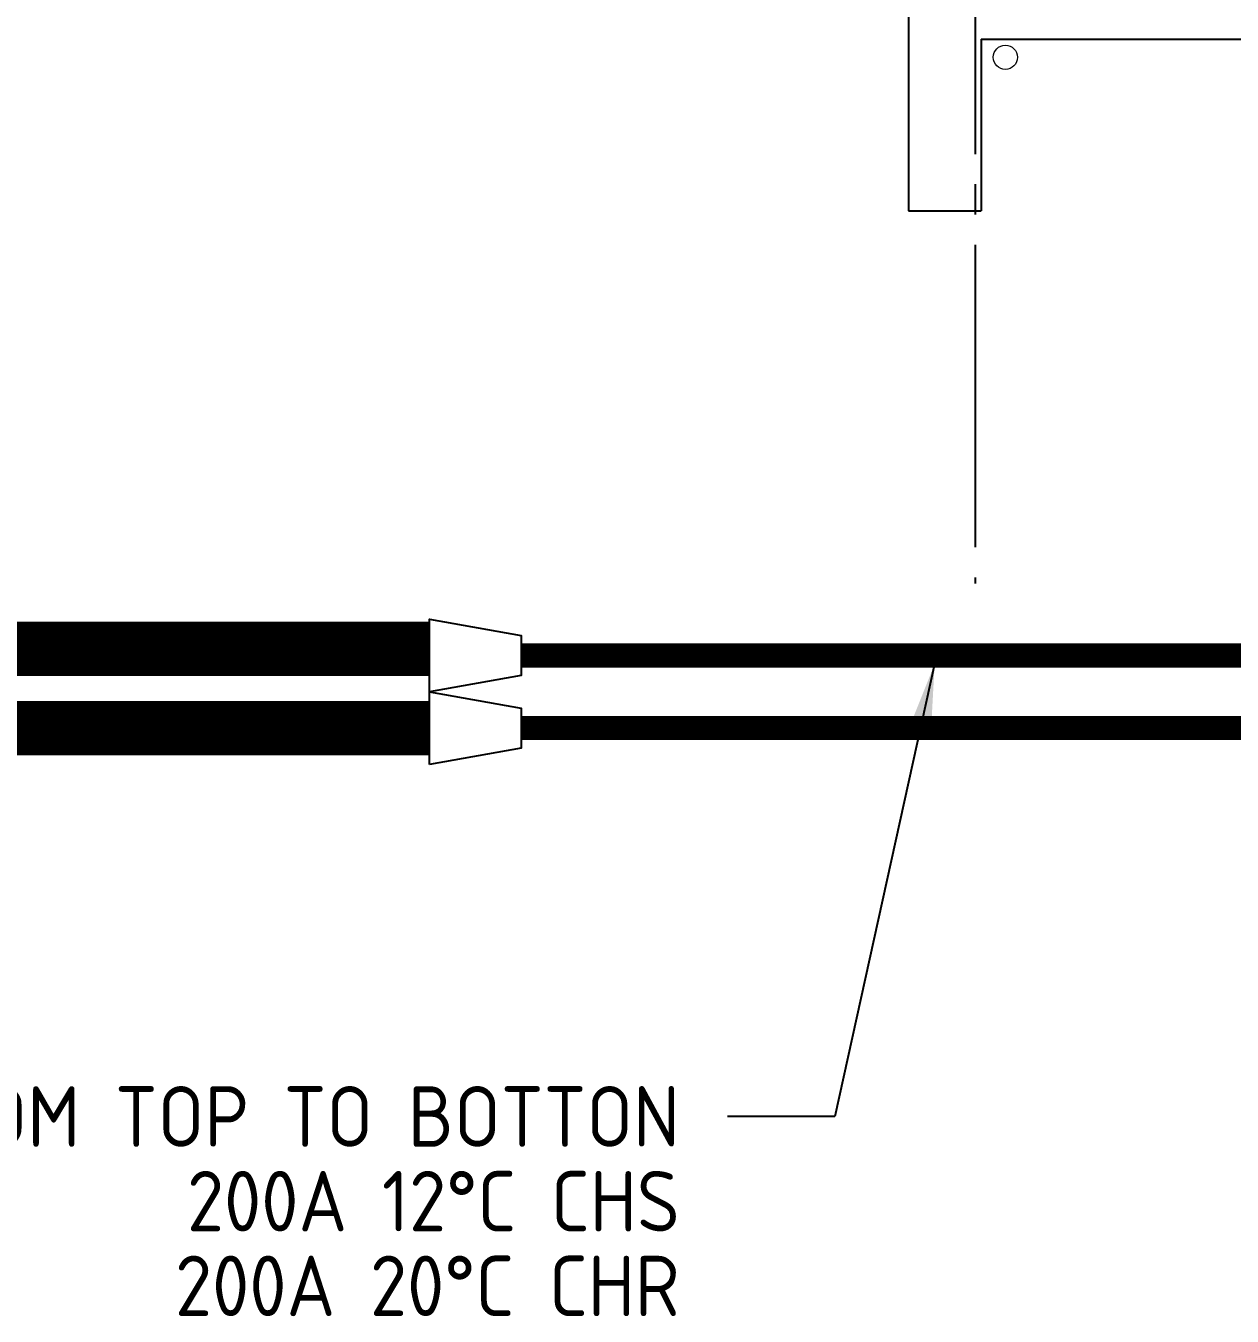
# Model space of a CAD drawing. Extents: x -3080 to 28500, y -1326 to 31609.
# Drawn here: x 11935 to 12933, y -1326 to -259 of the extents above; entities that cross this region are included whole.
import ezdxf
from ezdxf.enums import TextEntityAlignment as Align

# ---------------------------------------------------------------- set-up
doc = ezdxf.new("R2010")
doc.units = 0
doc.header["$LTSCALE"] = 100
doc.linetypes.add('X-S-FAB-L05$0$COL-CEN-LIN', pattern=[3.25, 2.5, -0.25, 0.25, -0.25])
for name, color, linetype in [('0-xref', 8, 'Continuous'), ('188K-SM-07-F10-MECH-CR PIPE-Y2257103$0$00_AC_CHS_12℃', 4, 'Continuous'), ('188K-SM-07-F10-MECH-CR PIPE-Y2257103$0$00_AC_CHS_20℃', 3, 'Continuous'), ('X-S-FAB-L05$0$1_L05平面圖_1_A-OBJE-MEP', 8, 'Continuous'), ('X-S-FAB-L05$0$BLOCK', 8, 'Continuous'), ('X-S-FAB-L05$0$CCL', 8, 'X-S-FAB-L05$0$COL-CEN-LIN'), ('X-S-FAB-L05$0$WALL-RC', 8, 'Continuous')]:
    doc.layers.add(name, color=color, linetype=linetype)
doc.styles.add('188K-SM-07-F10-MECH-CR PIPE-Y2257103$0$XFM1P20-200k$0$$0$aa-txt', font='isocp.shx', dxfattribs={"bigfont": 'chineset.shx'})
doc.dimstyles.new('188K-SM-07-F10-MECH-CR PIPE-Y2257103$0$XFM1P20-200k$0$$0$adim-200', dxfattribs={"dimscale": 200, "dimtxt": 0.3, "dimasz": 2.5, "dimexe": 0.1, "dimexo": 0.5, "dimgap": 0.15, "dimtad": 0, "dimdec": 4, "dimzin": 3, "dimdsep": 46, "dimtxsty": '188K-SM-07-F10-MECH-CR PIPE-Y2257103$0$XFM1P20-200k$0$$0$aa-txt', "dimcen": 2.5, "dimclrd": 256, "dimclre": 256, "dimclrt": 256, "dimadec": 0, "dimazin": 0, "dimtfac": 1, "dimtdec": 4, "dimtmove": 0, "dimatfit": 3, "dimfxl": 1, "dimtolj": 1, "dimtzin": 0, "dimarcsym": 0})

# ---------------------------------------------------------------- blocks, each defined once
blk = doc.blocks.new('X-S-FAB-L05$0$FAB2-L05')
at = {"layer": 'X-S-FAB-L05$0$CCL'}
blk.add_line((-13440, 11005), (-13440, 0), dxfattribs=at)
blk = doc.blocks.new('X-S-FAB-L05')
at = {"layer": 'X-S-FAB-L05$0$1_L05平面圖_1_A-OBJE-MEP', "color": 8, "lineweight": 0, "ltscale": 10}
blk.add_circle((12745, -285), 10, dxfattribs=at)
at = {"layer": 'X-S-FAB-L05$0$WALL-RC'}
for p, q in [((12665, -55), (12665, -412)), ((12725, -270), (15115, -270)), ((12725, -270), (12725, -412)), ((12665, -412), (12725, -412))]:
    blk.add_line(p, q, dxfattribs=at)
at = {"layer": 'X-S-FAB-L05$0$BLOCK'}
blk.add_blockref('X-S-FAB-L05$0$FAB2-L05', (26160, -720), dxfattribs=at)
blk = doc.blocks.new('188K-SM-07-F10-MECH-CR PIPE-Y2257103$0$50Ax25A-1')
at = {"flags": 128}
blk.add_lwpolyline([(0, -30), (0, 30), (76, 16.5), (76, -16.5)], close=True, dxfattribs=at)
blk = doc.blocks.new('188K-SM-07-F10-MECH-CR PIPE-Y2257103')
at = {"layer": '188K-SM-07-F10-MECH-CR PIPE-Y2257103$0$00_AC_CHS_12℃', "ltscale": 1000}
for points, const_width in [([(2250.041, -268.966), (2358.989, -268.966), (2363.989, -273.966), (2363.989, -774.103), (12268.686, -774.103)], 45), ([(12344.686, -779.555), (12954.401, -779.555), (12954.401, -410.194), (16618.262, -410.194)], 20)]:
    blk.add_lwpolyline(points, dxfattribs=dict(at, const_width=const_width))
at = {"layer": '188K-SM-07-F10-MECH-CR PIPE-Y2257103$0$00_AC_CHS_20℃', "ltscale": 1000}
for points, const_width in [([(2250.041, -358.966), (2312.061, -358.966), (2312.061, -839.555), (12268.686, -839.555)], 45), ([(12344.686, -839.555), (13014.139, -839.555), (13014.139, -472.577), (16618.262, -472.577)], 20)]:
    blk.add_lwpolyline(points, dxfattribs=dict(at, const_width=const_width))
at = {"layer": '188K-SM-07-F10-MECH-CR PIPE-Y2257103$0$00_AC_CHS_12℃', "ltscale": 1000}
blk.add_blockref('188K-SM-07-F10-MECH-CR PIPE-Y2257103$0$50Ax25A-1', (12268.686, -779.555), dxfattribs=at)
at = {"layer": '188K-SM-07-F10-MECH-CR PIPE-Y2257103$0$00_AC_CHS_20℃', "ltscale": 1000}
blk.add_blockref('188K-SM-07-F10-MECH-CR PIPE-Y2257103$0$50Ax25A-1', (12268.686, -839.555), dxfattribs=at)
at = {"layer": '188K-SM-07-F10-MECH-CR PIPE-Y2257103$0$00_AC_CHS_12℃', "ltscale": 1000, "style": '188K-SM-07-F10-MECH-CR PIPE-Y2257103$0$XFM1P20-200k$0$$0$aa-txt'}
for s, p in [('FROM TOP TO BOTTON', (12475.738, -1160.666, 0)), ('200A 12%%DC CHS', (12475.738, -1230.666, 0)), ('200A 20%%DC CHR', (12475.738, -1300.666, 0))]:
    blk.add_text(s, height=50, dxfattribs=at).set_placement(p, align=Align.MIDDLE_RIGHT)
at = {"layer": '188K-SM-07-F10-MECH-CR PIPE-Y2257103$0$00_AC_CHS_12℃', "ltscale": 1000}
blk.add_leader([(12686.503, -786.611, 0), (12603.85, -1160.666, 0), (12515.227, -1160.666, 0)], dimstyle='188K-SM-07-F10-MECH-CR PIPE-Y2257103$0$XFM1P20-200k$0$$0$adim-200', override={"dimscale": 5, "dimasz": 10}, dxfattribs=at)

msp = doc.modelspace()

# ---------------------------------------------------------------- block references
at = {"layer": '0-xref'}
msp.add_blockref('X-S-FAB-L05', (0, 0), dxfattribs=at)

# ---------------------------------------------------------------- next in the draw order: block references
msp.add_blockref('188K-SM-07-F10-MECH-CR PIPE-Y2257103', (0, 0), dxfattribs=at)

doc.saveas('drawing.dxf')
